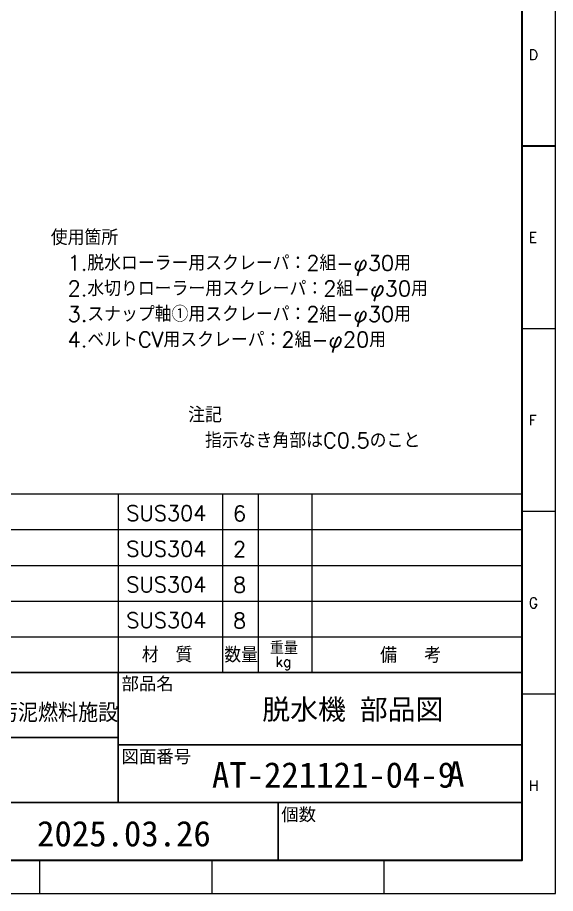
# Model space of a CAD drawing. Header units: millimetres. Extents: x 0 to 835, y -12 to 588.
# Drawn here: x 624.3 to 835, y 0 to 343.2 of the extents above; entities that cross this region are included whole.
import ezdxf
from ezdxf.enums import TextEntityAlignment as Align

# ---------------------------------------------------------------- set-up
doc = ezdxf.new("R2010")
doc.units = ezdxf.units.MM
doc.header["$LTSCALE"] = 0.8
doc.layers.add('07_TEXT', color=3, linetype='Continuous', lineweight=13)
doc.layers.add('90_FRAME', color=5, linetype='Continuous', lineweight=35)
doc.layers.add('91_BLANK', color=5, linetype='Continuous', lineweight=0, plot=False)
doc.styles.add('KSS_TXT', font='txt.shx', dxfattribs={"bigfont": 'extfont2.shx'})
doc.styles.add('MS_G', font='MS Gothic.ttf')
doc.styles.get("Standard").update_dxf_attribs({"font": 'txt.shx', "bigfont": 'extfont2.shx'})
doc.styles.add('表題用', font='MS PGothic.ttf')

msp = doc.modelspace()

# ---------------------------------------------------------------- linework, layer by layer
at = {"layer": '90_FRAME'}
msp.add_line((834.9921062433816, 292.8124579693821), (821.9238898577205, 292.8124579693821), dxfattribs=at)
at = {"layer": '90_FRAME', "color": 4, "lineweight": 13}
for p, q in [((834.9921062433816, 221.2330618998965), (821.9238898577205, 221.2330618998965)), ((519.4810237878792, 156.5526457154114), (821.9238783046039, 156.5526457154114)), ((663.6619767215561, 156.5526457154114), (663.6619767215561, 86.55264721965969)), ((704.5502042005174, 156.5526457154114), (704.5502042005269, 86.55264721965969)), ((718.5502024505176, 156.5526457154114), (718.5502024505281, 86.55264721965969)), ((739.5501998255247, 156.5526457154114), (739.5501998255247, 86.55264721965969)), ((834.9921062433816, 149.6536658304109), (821.9238898577205, 149.6536658304109)), ((519.4810237878792, 142.5526457154114), (821.9238783046039, 142.5526457154114)), ((519.4810237878792, 128.5526449678443), (821.9238783046039, 128.5526449678443)), ((519.4810237878792, 114.5526457154114), (821.9238783046039, 114.5526457154114)), ((519.4810237878792, 100.5526457154114), (821.9238783046039, 100.5526457154114)), ((834.9921062433816, 78.0742697609254), (821.9238898577205, 78.0742697609254)), ((632.9909409182138, -1.126752522395691e-07), (632.9909409182138, 13.00979007709968)), ((700.4731998389417, -1.126752522395691e-07), (700.4731998389417, 13.00979007709968)), ((767.9554587596695, -1.126752522395691e-07), (767.9554587596695, 13.00979007709968))]:
    msp.add_line(p, q, dxfattribs=at)
at = {"layer": '90_FRAME', "color": 0, "lineweight": 25}
for p, q in [((663.6619767215561, 86.55264721965969), (663.6619767215561, 35.63836150557918)), ((588.1381755729199, 61.09550436261989), (663.6619767215561, 61.09550436261989)), ((663.6619767215561, 58.2669329340587), (821.9238898577205, 58.2669329340587)), ((588.1381755729199, 35.63836150557918), (821.9238898577205, 35.63836150557918)), ((726.4096041437988, 35.63836150557918), (726.4096041437988, 13.00979007709967))]:
    msp.add_line(p, q, dxfattribs=at)
at = {"layer": '90_FRAME'}
msp.add_lwpolyline([(39.16443845434634, 13.00979007709968), (821.9238898577205, 13.00979007709968), (821.9238898577205, 572.6151258616644), (39.16443845434634, 572.6151258616644)], close=True, dxfattribs=at)
at = {"layer": '90_FRAME', "color": 0, "lineweight": 25}
msp.add_lwpolyline([(425.9238898593194, 13.00979007709967), (821.9238898577205, 13.00979007709967), (821.9238898577205, 86.55264721965969), (425.9238898593194, 86.55264721965969)], close=True, dxfattribs=at)
at = {"layer": '91_BLANK'}
msp.add_lwpolyline([(-8.093381893559127e-07, -1.126752522395691e-07), (834.9921062419944, -1.126752522395691e-07), (834.9921062419944, 587.6997422500219), (-8.093381893559127e-07, 587.6997422500219)], close=True, dxfattribs=at)

# ---------------------------------------------------------------- texts
at = {"layer": '07_TEXT', "ltscale": 2, "char_height": 6, "attachment_point": 1}
for s, width, insert in [('使用箇所\\P\u30001.脱水ローラー用スクレーパ：2組-φ30用\\P\u30002.水切りローラー用スクレーパ：2組-φ30用\\P\u30003.スナップ軸①用スクレーパ：2組-φ30用\\P\u30004.ベルトCV用スクレーパ：2組-φ20用', 170.5036567244916, (637.3171219406925, 260.0211815687157)), ('注記\\P\u3000指示なき角部はC0.5のこと', 113.0356863205838, (691.1573574718523, 190.5305989253268))]:
    msp.add_mtext_dynamic_manual_height_columns(s, width=width, gutter_width=15, heights=[0], dxfattribs=dict(at, insert=insert))
at = {"layer": '07_TEXT', "color": 1, "ltscale": 2, "insert": (792.5434728101973, 51.82450479393015), "char_height": 10, "width": 16.56717009927885, "attachment_point": 1, "style": 'MS_G'}
msp.add_mtext('A', dxfattribs=at)
at = {"layer": '90_FRAME', "color": 0, "lineweight": 13, "style": 'KSS_TXT'}
for s, p in [('D', (824.5217821243332, 328.6021560041249)), ('E', (824.5217821243332, 257.0227599346393)), ('F', (824.5217821243332, 185.4433638651537)), ('G', (824.5217821243332, 113.8639677956682)), ('H', (824.5217821243332, 42.28457172618261))]:
    msp.add_text(s, height=4.0328, dxfattribs=at).set_placement(p, align=Align.MIDDLE_LEFT)
at = {"layer": '90_FRAME', "color": 3, "lineweight": 13}
for s, height, p in [('SUS304', 6, (666.8847252373203, 146.0313308859718)), ('SUS304', 6, (666.8847252373203, 132.0313301384047)), ('SUS304', 6, (666.8847252373203, 118.0313286364319)), ('SUS304', 6, (666.8847252373203, 104.0313286364319)), ('材\u3000質', 6, (672.998850574389, 90.51128269852805)), ('数量', 6, (705.2854884258145, 90.46618884263765)), ('重量', 5, (723.1235831395647, 93.7383785172747)), ('備  考', 6, (766.3110685907109, 90.36559032324035)), ('kg', 4, (725.3335126704233, 88.84602942270024))]:
    msp.add_text(s, height=height, dxfattribs=at).set_placement(p)
for s, p in [('6', (711.2786383741811, 148.8979982804479)), ('2', (711.2786383741811, 134.8979975328807)), ('8', (711.2786383741811, 120.897996030908)), ('8', (711.2786383741811, 106.897996030908))]:
    msp.add_text(s, height=6, dxfattribs=at).set_placement(p, align=Align.MIDDLE_CENTER)
at = {"layer": '90_FRAME', "color": 0, "style": '表題用'}
for s, p in [('部品名', (665.0211346609394, 82.20682690173808)), ('図面番号', (665.0211346609376, 53.67111261613709)), ('個数', (727.597047637566, 30.96415914240598))]:
    msp.add_text(s, height=5, dxfattribs=at).set_placement(p, align=Align.MIDDLE_LEFT)
at = {"layer": '90_FRAME', "color": 0, "style": 'MS_G'}
for s, height, p in [('脱水機 部品図', 8, (720.1755614224733, 68.13102028411825)), ('AT-221121-04-9', 10, (700.4515835511361, 41.45902527893932)), ('2025.03.26', 10, (631.9738094299987, 18.44151388765366))]:
    msp.add_text(s, height=height, dxfattribs=at).set_placement(p)
at = {"layer": '90_FRAME', "color": 0, "style": 'MS_G', "width": 0.9}
msp.add_text('有機性汚泥燃料施設', height=6.4, dxfattribs=at).set_placement((593.0197592025722, 67.84396512518961))

doc.saveas('drawing.dxf')
